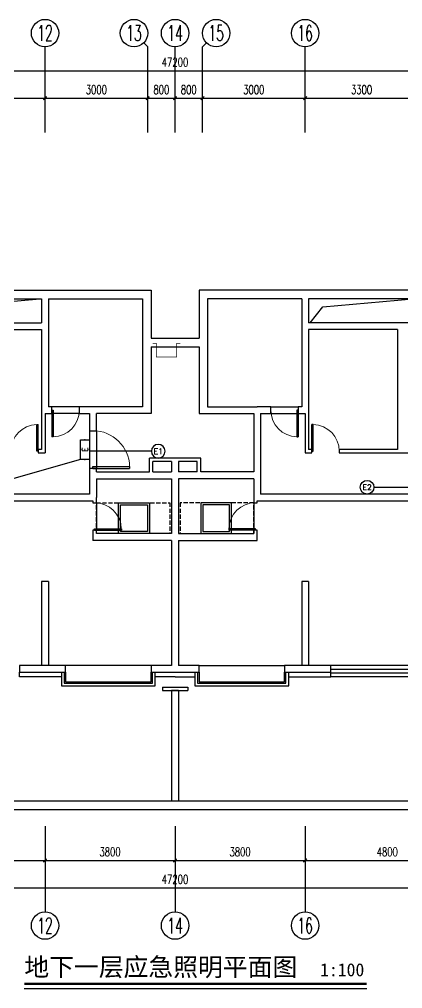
# Model space of a CAD drawing. Extents: x 4483338 to 4539422, y -272073 to -243787.
# Drawn here: x 4506031 to 4517231, y -272073 to -243787 of the extents above; entities that cross this region are included whole.
import ezdxf
from ezdxf.enums import TextEntityAlignment as Align

# ---------------------------------------------------------------- set-up
doc = ezdxf.new("R2010")
doc.units = 0
doc.header["$LTSCALE"] = 1000
doc.header["$MEASUREMENT"] = 0
doc.linetypes.add('DASH', pattern=[0.35, 0.25, -0.1])
for name, color, linetype in [('EQUIP-照明', 3, 'Continuous'), ('SURFACE', 6, 'Continuous'), ('图层1', 7, 'Continuous')]:
    doc.layers.add(name, color=color, linetype=linetype)
doc.styles.add('_TCH_AXIS', font='COMPLEX', dxfattribs={"bigfont": 'GBCBIG'})
doc.styles.add('_TCH_DIM_T3', font='SIMPLEX', dxfattribs={"width": 0.705882, "bigfont": 'GBCBIG'})
doc.styles.add('_TEL_ATTDEF', font='simplex.shx', dxfattribs={"width": 0.8, "height": 3, "bigfont": 'hztxt.shx'})
doc.styles.add('_TEL_DIM', font='SIMPLEX', dxfattribs={"width": 0.8, "height": 3.5, "bigfont": 'HZTXT'})
doc.styles.add('宋体1.0', font='')
doc.styles.get('宋体1.0').set_extended_font_data('SimSun')

# ---------------------------------------------------------------- blocks, each defined once
blk = doc.blocks.new('_ArchTick')
at = {"color": 0, "linetype": 'ByBlock', "const_width": 0.4}
blk.add_lwpolyline([(-0.5, -0.5), (0.5, 0.5)], dxfattribs=at)
blk = doc.blocks.new('$equip$00001838')
blk.add_circle((0, 0), 0.5)
at = {"color": 7, "style": '_TEL_DIM'}
blk.add_attdef('$TEXT$', text='', height=0.4, dxfattribs=at).set_placement((0, 0), align=Align.MIDDLE_CENTER)
at = {"color": 7, "style": '_TEL_DIM', "flags": 1}
blk.add_attdef('A', text='', height=0.00002, dxfattribs=at).set_placement((0, 0), align=Align.MIDDLE_CENTER)
blk = doc.blocks.new('$equip$00001776')
for p, q in [((0.72, 0.66), (-0.72, 0.66)), ((-0.72, 0.66), (-0.72, 0)), ((-0.72, 0), (0.72, 0)), ((0.72, 0), (0.72, 0.66))]:
    blk.add_line(p, q)
for p in [(-0.72, 0.33), (0, 0.66), (0, 0), (0.72, 0.33)]:
    blk.add_point(p)
at = {"color": 7, "style": '_TEL_DIM'}
blk.add_attdef('$TEXT$', text='', height=0.4, dxfattribs=at).set_placement((0, 0.33), align=Align.MIDDLE_CENTER)
at = {"color": 7, "style": '_TEL_DIM', "flags": 1}
blk.add_attdef('A', text='', height=0.00002, dxfattribs=at).set_placement((0, 0), align=Align.MIDDLE_CENTER)
blk = doc.blocks.new('$DorLib2D$00000001')
for p, q in [((0.45, 0.975), (0.5, 0.975)), ((0.45, 0), (0.45, 0.975)), ((0.5, 0), (0.5, 0.975)), ((0.5, 0), (0.45, 0))]:
    blk.add_line(p, q)
at = {"lineweight": 13}
blk.add_arc((0.475, 0), 0.975, 91.4693, 180, dxfattribs=at)
blk = doc.blocks.new('$TCHSYS$WIN2D')
for p, q in [((-0.5, 0.5), (0.5, 0.5)), ((0.5, 0.167), (-0.5, 0.167)), ((0.5, -0.167), (-0.5, -0.167)), ((-0.5, -0.5), (0.5, -0.5))]:
    blk.add_line(p, q)
blk = doc.blocks.new('$TCHSYS$DOOR2D')
for p, q in [((0.45, 0.975), (0.5, 0.975)), ((0.45, 0), (0.45, 0.975)), ((0.5, 0), (0.5, 0.975)), ((0.5, 0), (0.45, 0))]:
    blk.add_line(p, q)
at = {"lineweight": 13}
blk.add_arc((0.475, 0), 0.975, 91.4693, 180, dxfattribs=at)

msp = doc.modelspace()

# ---------------------------------------------------------------- linework, layer by layer
at = {"color": 7}
for p, q in [((4506781, -247087), (4506781, -244587)), ((4509664, -244470), (4509781, -244587)), ((4509781, -247087), (4509781, -244587)), ((4510581, -247087), (4510581, -244587)), ((4511498, -244470), (4511381, -244587)), ((4511381, -247087), (4511381, -244587)), ((4514381, -247087), (4514381, -244587)), ((4486981, -245287), (4534181, -245287)), ((4506781, -247087), (4506781, -245837)), ((4506781, -247087), (4506781, -245837)), ((4509781, -247087), (4509781, -245837)), ((4509781, -247087), (4509781, -245837)), ((4510581, -247087), (4510581, -245837)), ((4510581, -247087), (4510581, -245837)), ((4511381, -247087), (4511381, -245837)), ((4511381, -247087), (4511381, -245837)), ((4514381, -247087), (4514381, -245837)), ((4514381, -247087), (4514381, -245837)), ((4503481, -246087), (4506781, -246087)), ((4506781, -246087), (4509781, -246087)), ((4509781, -246087), (4510581, -246087)), ((4510581, -246087), (4511381, -246087)), ((4511381, -246087), (4514381, -246087)), ((4514381, -246087), (4517681, -246087)), ((4503631, -251691), (4506781, -251691)), ((4506781, -251691), (4509881, -251691)), ((4509881, -251691), (4509881, -253091)), ((4511281, -251691), (4511281, -253091)), ((4514381, -251691), (4511281, -251691)), ((4517531, -251691), (4514381, -251691)), ((4503581, -251941), (4506681, -251941)), ((4506681, -251941), (4506681, -252641)), ((4506881, -251941), (4506881, -252741)), ((4506881, -251941), (4509631, -251941)), ((4509631, -251941), (4509631, -253241)), ((4511531, -251941), (4511531, -253241)), ((4514281, -251941), (4511531, -251941)), ((4514281, -251941), (4514281, -252741)), ((4517581, -251941), (4514481, -251941)), ((4514481, -251941), (4514481, -252641)), ((4503981, -252641), (4506681, -252641)), ((4504081, -252841), (4506681, -252841)), ((4506681, -252841), (4506681, -255191)), ((4506881, -252741), (4506881, -255091)), ((4514281, -252741), (4514281, -255091)), ((4517181, -252641), (4514481, -252641)), ((4514481, -252841), (4514481, -255191)), ((4517081, -252841), (4514481, -252841)), ((4517081, -252841), (4517081, -256341)), ((4517581, -252641), (4517181, -252641)), ((4509881, -253091), (4511281, -253091)), ((4509631, -253241), (4509631, -255091)), ((4509881, -253341), (4511281, -253341)), ((4509881, -253341), (4509881, -255291)), ((4511281, -253341), (4511281, -255291)), ((4511531, -253241), (4511531, -255091)), ((4506981, -255091), (4506881, -255091)), ((4507781, -255091), (4506981, -255091)), ((4506981, -255291), (4506981, -255091)), ((4508181, -255091), (4507781, -255091)), ((4507781, -255091), (4507781, -255291)), ((4509631, -255091), (4508181, -255091)), ((4511531, -255091), (4512981, -255091)), ((4513381, -255091), (4512981, -255091)), ((4513381, -255091), (4514181, -255091)), ((4513381, -255291), (4513381, -255091)), ((4514281, -255091), (4514181, -255091)), ((4514181, -255091), (4514181, -255291)), ((4506681, -255191), (4506681, -256341)), ((4506781, -255291), (4506781, -256441)), ((4506781, -255291), (4506981, -255291)), ((4507781, -255291), (4506981, -255291)), ((4507781, -255291), (4508081, -255291)), ((4508081, -255291), (4508081, -255791)), ((4508281, -255791), (4508281, -255291)), ((4509881, -255291), (4508281, -255291)), ((4511281, -255291), (4512881, -255291)), ((4512881, -255291), (4512881, -256991)), ((4513081, -255291), (4513081, -257091)), ((4513081, -255291), (4513381, -255291)), ((4513381, -255291), (4514181, -255291)), ((4514181, -255291), (4514381, -255291)), ((4514381, -255291), (4514381, -256441)), ((4514481, -255191), (4514481, -256341)), ((4508081, -255791), (4508281, -255791)), ((4508081, -255791), (4508081, -256891)), ((4508281, -255791), (4508281, -256891)), ((4506681, -256341), (4506581, -256341)), ((4506581, -256341), (4506581, -256441)), ((4506581, -256441), (4506781, -256441)), ((4514381, -256441), (4514581, -256441)), ((4514581, -256341), (4514481, -256341)), ((4514581, -256441), (4514581, -256341)), ((4517081, -256341), (4515381, -256341)), ((4515381, -256341), (4515381, -256441)), ((4515381, -256441), (4517181, -256441)), ((4517181, -256441), (4517381, -256441)), ((4509831, -256991), (4509831, -256591)), ((4510581, -256591), (4509831, -256591)), ((4509931, -256991), (4509931, -256691)), ((4510481, -256691), (4509931, -256691)), ((4510481, -256691), (4510481, -256991)), ((4511331, -256591), (4510581, -256591)), ((4510681, -256691), (4510681, -256991)), ((4511231, -256691), (4510681, -256691)), ((4511231, -256991), (4511231, -256691)), ((4511331, -256991), (4511331, -256591)), ((4508281, -256891), (4508081, -256891)), ((4508081, -256891), (4508081, -257091)), ((4508081, -257091), (4508081, -257641)), ((4508281, -256991), (4508281, -256891)), ((4508281, -256991), (4509831, -256991)), ((4509931, -256991), (4510481, -256991)), ((4511231, -256991), (4510681, -256991)), ((4512881, -256991), (4511331, -256991)), ((4513081, -257091), (4513081, -257641)), ((4508281, -257191), (4509831, -257191)), ((4508281, -257191), (4508281, -257741)), ((4509831, -257191), (4510481, -257191)), ((4510481, -257191), (4510481, -258791)), ((4510681, -257191), (4510681, -258791)), ((4511331, -257191), (4510681, -257191)), ((4512881, -257191), (4511331, -257191)), ((4512881, -257191), (4512881, -257741)), ((4508081, -257641), (4503081, -257641)), ((4518081, -257641), (4513081, -257641)), ((4503081, -257841), (4508181, -257841)), ((4508181, -257841), (4508181, -257891)), ((4508181, -257891), (4508281, -257891)), ((4508281, -257891), (4508281, -257741)), ((4508281, -257891), (4508281, -258691)), ((4512881, -257741), (4512881, -257891)), ((4512881, -257891), (4512981, -257891)), ((4512881, -257891), (4512881, -258691)), ((4512981, -257841), (4518081, -257841)), ((4512981, -257891), (4512981, -257841)), ((4508281, -258691), (4508181, -258691)), ((4508181, -258691), (4508181, -258991)), ((4508281, -258791), (4508281, -258691)), ((4510481, -258791), (4508281, -258791)), ((4510681, -258791), (4512881, -258791)), ((4512981, -258691), (4512881, -258691)), ((4512881, -258691), (4512881, -258791)), ((4512981, -258991), (4512981, -258691)), ((4510481, -258991), (4508181, -258991)), ((4510481, -258991), (4510481, -262641)), ((4510681, -258991), (4512981, -258991)), ((4510681, -258991), (4510681, -262641)), ((4506681, -260191), (4506681, -262641)), ((4506881, -260191), (4506681, -260191)), ((4506881, -260191), (4506881, -262641)), ((4514281, -260191), (4514281, -262641)), ((4514481, -260191), (4514281, -260191)), ((4514481, -260191), (4514481, -262641)), ((4507381, -262641), (4506031, -262641)), ((4506031, -262641), (4506031, -262841)), ((4506881, -262641), (4506681, -262641)), ((4507381, -262841), (4507381, -262641)), ((4509881, -262641), (4507381, -262641)), ((4510481, -262641), (4509881, -262641)), ((4509881, -262641), (4509881, -262841)), ((4511281, -262641), (4510681, -262641)), ((4511281, -262841), (4511281, -262641)), ((4511281, -262641), (4513781, -262641)), ((4515131, -262641), (4513781, -262641)), ((4513781, -262641), (4513781, -262841)), ((4514481, -262641), (4514281, -262641)), ((4515131, -262841), (4515131, -262641)), ((4506031, -262841), (4507381, -262841)), ((4509881, -262841), (4510581, -262841)), ((4510581, -262841), (4511281, -262841)), ((4513781, -262841), (4515131, -262841)), ((4510211, -263271), (4510951, -263271)), ((4510211, -263271), (4510211, -263371)), ((4510951, -263271), (4510951, -263371)), ((4510211, -263371), (4510951, -263371)), ((4510481, -263371), (4510481, -266591)), ((4510681, -263371), (4510481, -263371)), ((4510681, -263371), (4510681, -266591)), ((4498781, -266591), (4510581, -266591)), ((4510581, -266591), (4522381, -266591)), ((4498781, -266841), (4510581, -266841)), ((4510581, -266841), (4522381, -266841)), ((4506781, -267334), (4506781, -269834)), ((4506781, -267334), (4506781, -268584)), ((4506781, -267334), (4506781, -268584)), ((4510581, -267334), (4510581, -269834)), ((4510581, -267334), (4510581, -268584)), ((4510581, -267334), (4510581, -268584)), ((4514381, -267334), (4514381, -269834)), ((4514381, -267334), (4514381, -268584)), ((4514381, -267334), (4514381, -268584)), ((4501981, -268334), (4506781, -268334)), ((4506781, -268334), (4510581, -268334)), ((4510581, -268334), (4514381, -268334)), ((4514381, -268334), (4519181, -268334)), ((4486981, -269134), (4534181, -269134))]:
    msp.add_line(p, q, dxfattribs=at)
for points in [[(4503631, -252641), (4503997, -252179), (4506631, -251941)], [(4514531, -252641), (4514897, -252179), (4517531, -251941)], [(4507261, -262841), (4507261, -263241), (4510001, -263241), (4510001, -262841)], [(4507341, -262841), (4507341, -263161), (4509921, -263161), (4509921, -262841)], [(4507381, -262841), (4507381, -263121), (4509881, -263121), (4509881, -262841)], [(4511161, -262841), (4511161, -263241), (4513901, -263241), (4513901, -262841)], [(4511241, -262841), (4511241, -263161), (4513821, -263161), (4513821, -262841)], [(4511281, -262841), (4511281, -263121), (4513781, -263121), (4513781, -262841)], [(4506176, -272073), (4516180, -272073)]]:
    msp.add_lwpolyline(points, dxfattribs=at)
for points, const_width in [([(4510731, -253241), (4510631, -253241), (4510631, -253641), (4510031, -253641), (4510031, -253241), (4509931, -253241)], 20), ([(4506176, -271933), (4516180, -271933)], 70)]:
    msp.add_lwpolyline(points, dxfattribs=dict(at, const_width=const_width))
at = {"color": 7, "linetype": 'DASH', "ltscale": 0.5}
for points in [[(4508281, -257891), (4510431, -257891), (4510431, -258791), (4508281, -258791)], [(4512881, -257891), (4510731, -257891), (4510731, -258791), (4512881, -258791)]]:
    msp.add_lwpolyline(points, close=True, dxfattribs=at)
at = {"color": 7}
for points in [[(4509831, -258791), (4508931, -258791), (4508931, -257891), (4509831, -257891)], [(4509771, -258731), (4508991, -258731), (4508991, -257951), (4509771, -257951)], [(4511331, -258791), (4512231, -258791), (4512231, -257891), (4511331, -257891)], [(4511391, -258731), (4512171, -258731), (4512171, -257951), (4511391, -257951)]]:
    msp.add_lwpolyline(points, close=True, dxfattribs=at)
for centre in [(4506781, -244187), (4509381, -244187), (4510581, -244187), (4511781, -244187), (4514381, -244187), (4506781, -270234), (4510581, -270234), (4514381, -270234)]:
    msp.add_circle(centre, 400, dxfattribs=at)
at = {"layer": 'SURFACE'}
for p, q in [((4506031, -262971), (4506031, -262841)), ((4507261, -262971), (4506031, -262971)), ((4510581, -262971), (4510001, -262971)), ((4510581, -262971), (4511161, -262971)), ((4513901, -262971), (4515131, -262971)), ((4515131, -262971), (4515131, -262841))]:
    msp.add_line(p, q, dxfattribs=at)
at = {"layer": '图层1', "color": 4}
for p, q in [((4509890, -256391), (4508081, -256391)), ((4507817, -256629), (4505161, -257387)), ((4516394, -257441), (4520125, -257441))]:
    msp.add_line(p, q, dxfattribs=at)

# ---------------------------------------------------------------- block references
at = {"color": 7, "xscale": 100, "yscale": 100, "zscale": 100}
for p in [(4506781, -246087), (4509781, -246087), (4510581, -246087), (4511381, -246087), (4514381, -246087), (4506781, -268334), (4510581, -268334), (4514381, -268334)]:
    msp.add_blockref('_ArchTick', p, dxfattribs=at)
at = {"color": 7}
for name, p, xscale, yscale, zscale, rotation in [('_ArchTick', (4506781, -246087), 100, 100, 100, 180), ('_ArchTick', (4509781, -246087), 100, 100, 100, 180), ('_ArchTick', (4510581, -246087), 100, 100, 100, 180), ('_ArchTick', (4511381, -246087), 100, 100, 100, 180), ('_ArchTick', (4514381, -246087), 100, 100, 100, 180), ('$TCHSYS$DOOR2D', (4507381, -255191), 800, 800, 200, 180.0000000001763), ('$TCHSYS$DOOR2D', (4513781, -255191), 800, -800, 200, 359.9999999998237), ('$DorLib2D$00000001', (4506181, -256391), -800, -800, 100, 179.9999998146186), ('$DorLib2D$00000001', (4514981, -256391), -800, 800, 100, 1.853813202e-07), ('$DorLib2D$00000001', (4508181, -256341), 1100, 1100, 200, 270.0000000005336), ('$TCHSYS$DOOR2D', (4508231, -258291), 800, 800, 100, 270.0000000007888), ('$TCHSYS$DOOR2D', (4512931, -258291), 800, -800, 100, 269.9999999992112), ('$TCHSYS$WIN2D', (4516356, -262806), -2449.984826057713, 330, 330, 359.9999999999847), ('_ArchTick', (4506781, -268334), 100, 100, 100, 180), ('_ArchTick', (4510581, -268334), 100, 100, 100, 180), ('_ArchTick', (4514381, -268334), 100, 100, 100, 180)]:
    msp.add_blockref(name, p, dxfattribs=dict(at, xscale=xscale, yscale=yscale, zscale=zscale, rotation=rotation))
at = {"layer": 'EQUIP-照明', "color": 4}
ref = msp.add_blockref('$equip$00001776', (4507817, -256341), dxfattribs=dict(at, xscale=-400, yscale=400, zscale=400, rotation=270))
ref.add_attrib('$TEXT$', 'E', dxfattribs={"layer": '0', "color": 7, "height": 160, "rotation": 90, "style": '_TEL_ATTDEF'}).set_placement((4507949, -256341), align=Align.MIDDLE_CENTER)
ref = msp.add_blockref('$equip$00001838', (4510090, -256391), dxfattribs=dict(at, xscale=-400, yscale=400, zscale=400))
ref.add_attrib('$TEXT$', 'E1', dxfattribs={"layer": '0', "color": 7, "height": 160, "style": '_TEL_ATTDEF'}).set_placement((4510090, -256391), align=Align.MIDDLE_CENTER)
ref = msp.add_blockref('$equip$00001838', (4516194, -257441), dxfattribs=dict(at, xscale=400, yscale=400, zscale=400))
ref.add_attrib('$TEXT$', 'E2', dxfattribs={"layer": '0', "color": 7, "height": 160, "style": '_TEL_ATTDEF'}).set_placement((4516194, -257441), align=Align.MIDDLE_CENTER)

# ---------------------------------------------------------------- texts
at = {"color": 7, "style": '_TCH_AXIS'}
for s, width, p, p2 in [('12', 0.724138, (4506555, -244413), (4507007, -244413)), ('13', 0.724138, (4509155, -244413), (4509607, -244413)), ('14', 0.677419, (4510355, -244413), (4510807, -244413)), ('15', 0.724138, (4511555, -244413), (4512007, -244413)), ('16', 0.724138, (4514155, -244413), (4514607, -244413)), ('12', 0.724138, (4506555, -270460), (4507007, -270460)), ('14', 0.677419, (4510355, -270460), (4510807, -270460)), ('16', 0.724138, (4514155, -270460), (4514607, -270460))]:
    msp.add_text(s, height=452.5, dxfattribs=dict(at, width=width)).set_placement(p, p2, align=Align.FIT)
at = {"color": 7, "style": '宋体1.0'}
for s, height, p in [('地下一层应急照明平面图', 531.65, (4506176, -271707)), ('1:100', 379.7, (4514819, -271713))]:
    msp.add_text(s, height=height, dxfattribs=at).set_placement(p)
at = {"color": 7, "char_height": 255, "attachment_point": 5, "style": '_TCH_DIM_T3'}
for s, insert in [('\\A1;47200', (4510581, -245037)), ('\\A1;3000', (4508281, -245837)), ('\\A1;800', (4510181, -245837)), ('\\A1;800', (4510981, -245837)), ('\\A1;3000', (4512881, -245837)), ('\\A1;3300', (4516031, -245837)), ('\\A1;3800', (4508681, -268084)), ('\\A1;3800', (4512481, -268084)), ('\\A1;4800', (4516781, -268084)), ('\\A1;47200', (4510581, -268884))]:
    msp.add_mtext(s, dxfattribs=dict(at, insert=insert))

doc.saveas('drawing.dxf')
